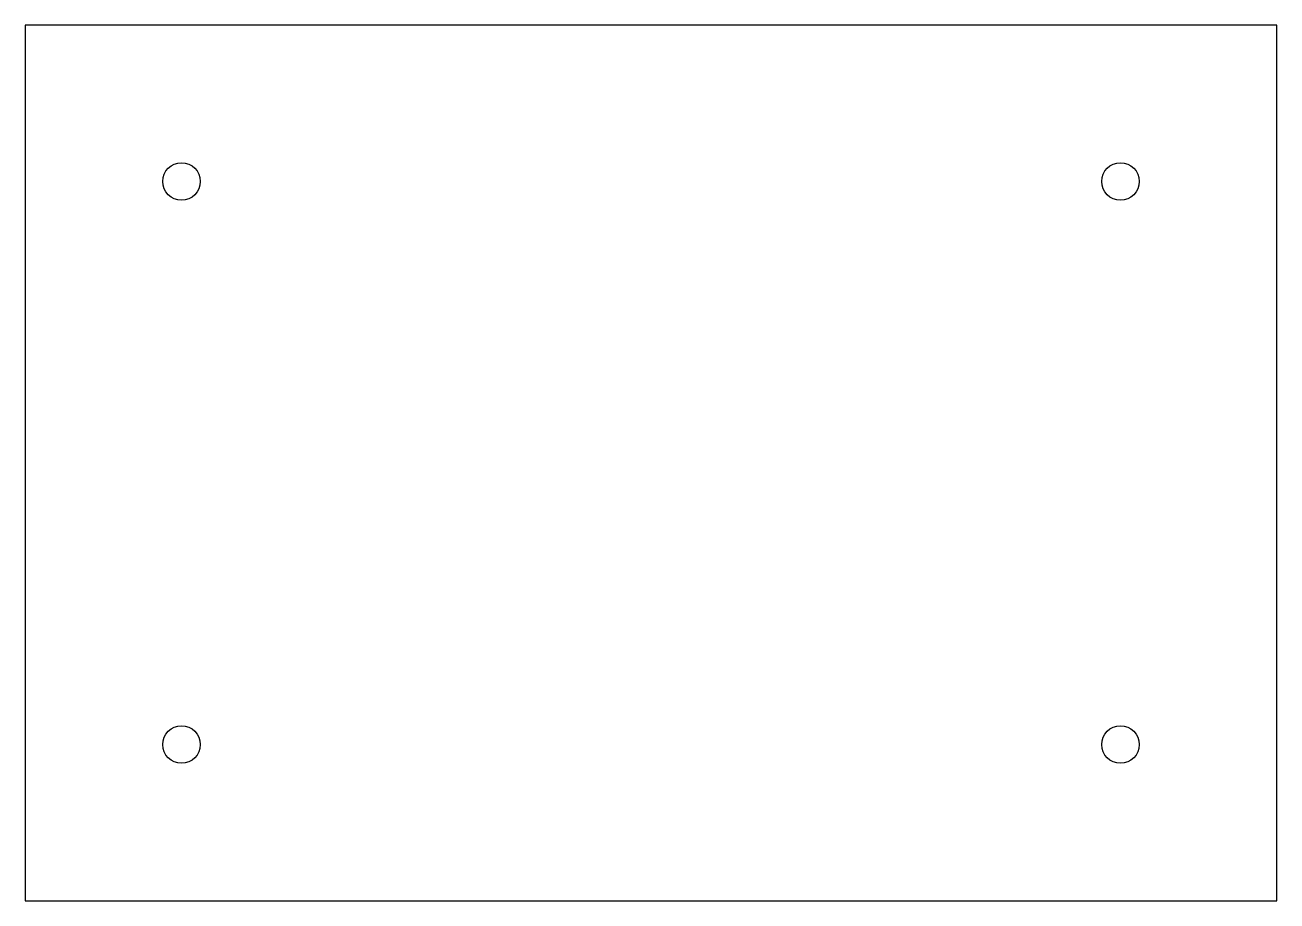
# Model space of a CAD drawing. Header units: millimetres. Extents: x -50 to 50, y -35 to 35.
import ezdxf

# ---------------------------------------------------------------- set-up
doc = ezdxf.new("R2010")
doc.units = ezdxf.units.MM
doc.header["$MEASUREMENT"] = 0

msp = doc.modelspace()

# ---------------------------------------------------------------- linework, layer by layer
msp.add_lwpolyline([(50, 35), (-50, 35), (-50, -35), (50, -35)], close=True)
for centre in [(-37.5, 22.5), (37.5, 22.5), (-37.5, -22.5), (37.5, -22.5)]:
    msp.add_circle(centre, 1.5)

doc.saveas('drawing.dxf')
